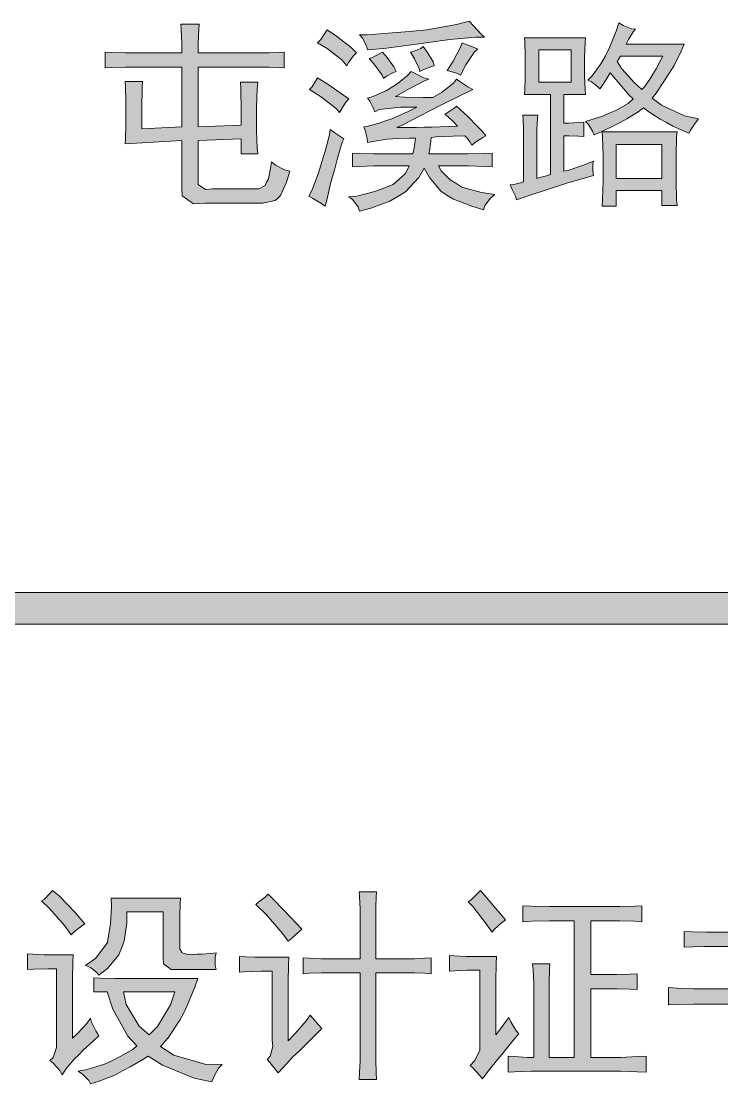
# Model space of a CAD drawing. Header units: millimetres. Extents: x 0 to 586, y 0 to 414.
# Drawn here: x 547.69 to 554.25, y 346.3 to 356.25 of the extents above; entities that cross this region are included whole.
import ezdxf

# ---------------------------------------------------------------- set-up
doc = ezdxf.new("R2010")
doc.units = ezdxf.units.MM

msp = doc.modelspace()

# ---------------------------------------------------------------- hatches: boundary and pattern name
h = msp.add_hatch(color=0)
h.dxf.hatch_style = 2
h.paths.add_polyline_path([(552.026667, 356.100944), (551.942, 356.100944), (551.702111, 356.079778), (551.546889, 356.055083), (551.391667, 356.033917), (551.08475, 355.995111), (550.933056, 355.981), (550.922472, 356.019806), (550.887194, 356.090361), (550.858972, 356.122111), (550.929528, 356.122111), (551.162361, 356.13975), (551.324639, 356.153861), (551.486917, 356.167972), (551.765611, 356.217361), (551.885556, 356.249111), (551.924361, 356.206778), (551.994917, 356.129167)])
h = msp.add_hatch(color=0)
h.paths.add_polyline_path([(553.441306, 356.175028), (553.420139, 356.150333), (553.374278, 356.079778), (553.353111, 356.033917), (553.896389, 356.033917), (553.868167, 355.970417), (553.801139, 355.836361), (553.758806, 355.765806), (553.712944, 355.69525), (553.635333, 355.575306), (553.596528, 355.529444), (553.684722, 355.462417), (553.899917, 355.363639), (554.030444, 355.335417), (553.998694, 355.296611), (553.956361, 355.229583), (553.938722, 355.201361), (553.896389, 355.219), (553.790556, 355.268389), (553.730583, 355.300139), (553.670611, 355.331889), (553.564778, 355.402444), (553.515389, 355.437722), (553.466, 355.402444), (553.360167, 355.335417), (553.303722, 355.303667), (553.247278, 355.275444), (553.120278, 355.215472), (553.05325, 355.18725), (553.039139, 355.219), (553.000333, 355.2825), (552.972111, 355.310722), (553.0215, 355.324833), (553.130861, 355.360111), (553.194361, 355.388333), (553.257861, 355.413028), (553.37075, 355.480056), (553.420139, 355.522389), (553.381333, 355.557667), (553.2755, 355.681139), (553.204944, 355.765806), (553.176722, 355.719944), (553.127333, 355.645861), (553.106167, 355.617639), (553.085, 355.638806), (553.028556, 355.681139), (552.993278, 355.698778), (553.035611, 355.737583), (553.11675, 355.850472), (553.159083, 355.924556), (553.197889, 356.002167), (553.261389, 356.157389), (553.286083, 356.235), (553.324889, 356.210306), (553.4025, 356.178556)])
h.paths.add_polyline_path([(553.268444, 355.871639), (553.314306, 355.804611), (553.430722, 355.674083), (553.501278, 355.610583), (553.522444, 355.63175), (553.575361, 355.705833), (553.603583, 355.755222), (553.635333, 355.804611), (553.677667, 355.889278), (553.695306, 355.921028), (553.300194, 355.921028)])
h = msp.add_hatch(color=0)
h.dxf.hatch_style = 2
h.paths.add_polyline_path([(549.193861, 355.952778), (549.193861, 356.037444), (549.190333, 356.1715), (549.186806, 356.220889), (549.356139, 356.220889), (549.352611, 356.175028), (549.349083, 356.040972), (549.349083, 355.952778), (549.987611, 355.952778), (550.015833, 355.952778), (550.096972, 355.956306), (550.153417, 355.959833), (550.153417, 355.811667), (550.096972, 355.815194), (550.015833, 355.818722), (549.987611, 355.818722), (549.349083, 355.818722), (549.349083, 355.261333), (549.75125, 355.275444), (549.75125, 355.413028), (549.747722, 355.614111), (549.744194, 355.677611), (549.906472, 355.677611), (549.899417, 355.617639), (549.892361, 355.444778), (549.892361, 355.335417), (549.892361, 355.222528), (549.899417, 355.06025), (549.906472, 355.007333), (549.75125, 355.007333), (549.75125, 355.148444), (549.349083, 355.134333), (549.349083, 354.767444), (549.349083, 354.721583), (549.416111, 354.675722), (549.483139, 354.67925), (549.87825, 354.67925), (549.917056, 354.67925), (549.9735, 354.711), (549.987611, 354.74275), (550.00525, 354.7745), (550.026417, 354.86975), (550.033472, 354.93325), (550.072278, 354.9015), (550.156944, 354.859167), (550.206333, 354.845056), (550.174583, 354.74275), (550.118139, 354.619278), (550.093444, 354.594583), (550.06875, 354.569889), (549.952333, 354.545194), (549.864139, 354.545194), (549.409056, 354.545194), (549.303222, 354.541667), (549.197389, 354.61575), (549.193861, 354.693361), (549.193861, 355.134333), (548.664694, 355.102583), (548.668222, 355.144917), (548.67175, 355.286028), (548.67175, 355.388333), (548.67175, 355.490639), (548.668222, 355.638806), (548.664694, 355.684667), (548.826972, 355.684667), (548.823444, 355.638806), (548.819917, 355.420083), (548.819917, 355.243694), (549.193861, 355.261333), (549.193861, 355.818722), (548.731722, 355.818722), (548.664694, 355.818722), (548.537694, 355.815194), (548.477722, 355.811667), (548.477722, 355.959833), (548.537694, 355.956306), (548.664694, 355.952778), (548.731722, 355.952778)])
h = msp.add_hatch(color=0)
h.dxf.hatch_style = 2
h.paths.add_polyline_path([(550.555583, 356.167972), (550.643778, 356.108), (550.781361, 356.002167), (550.83075, 355.952778), (550.799, 355.921028), (550.756667, 355.864583), (550.739028, 355.832833), (550.693167, 355.889278), (550.555583, 355.995111), (550.463861, 356.048028), (550.495611, 356.079778), (550.537944, 356.13975)])
h = msp.add_hatch(color=0)
h.dxf.hatch_style = 2
h.paths.add_polyline_path([(551.966694, 355.988056), (551.934944, 355.963361), (551.853806, 355.839889), (551.804417, 355.744639), (551.776194, 355.75875), (551.712694, 355.779917), (551.677417, 355.786972), (551.733861, 355.875167), (551.804417, 356.005694), (551.818528, 356.048028), (551.857333, 356.030389), (551.931417, 356.002167)])
h = msp.add_hatch(color=0)
h.paths.add_polyline_path([(553.046194, 354.80625), (552.79925, 354.732167), (552.435889, 354.61575), (552.326528, 354.576944), (552.319472, 354.605167), (552.287722, 354.675722), (552.266556, 354.718056), (552.301833, 354.721583), (552.365333, 354.735694), (552.393556, 354.746278), (552.393556, 355.215472), (552.393556, 355.243694), (552.390028, 355.324833), (552.3865, 355.370694), (552.527611, 355.370694), (552.524083, 355.338944), (552.517028, 355.240167), (552.517028, 355.176667), (552.517028, 354.778028), (552.54525, 354.785083), (552.60875, 354.802722), (552.644028, 354.813306), (552.644028, 355.564722), (552.400611, 355.564722), (552.404139, 355.603528), (552.407667, 355.734056), (552.407667, 355.825778), (552.407667, 355.921028), (552.404139, 356.055083), (552.400611, 356.093889), (552.972111, 356.093889), (552.968583, 356.051556), (552.965056, 355.9175), (552.965056, 355.825778), (552.965056, 355.737583), (552.968583, 355.607056), (552.972111, 355.564722), (552.771028, 355.564722), (552.771028, 355.296611), (552.816889, 355.296611), (552.908611, 355.300139), (552.958, 355.303667), (552.958, 355.169611), (552.908611, 355.173139), (552.816889, 355.176667), (552.771028, 355.176667), (552.771028, 354.845056), (552.806306, 354.852111), (552.943889, 354.897972), (553.046194, 354.940306), (553.042667, 354.912083), (553.042667, 354.845056)])
h.paths.add_polyline_path([(552.838056, 355.677611), (552.838056, 355.981), (552.534667, 355.981), (552.534667, 355.677611)])
h = msp.add_hatch(color=0)
h.dxf.hatch_style = 2
h.paths.add_polyline_path([(551.074167, 355.959833), (551.1165, 355.910444), (551.18, 355.82225), (551.201167, 355.779917), (551.169417, 355.765806), (551.109444, 355.734056), (551.081222, 355.712889), (551.070639, 355.744639), (551.003611, 355.836361), (550.947167, 355.899861), (550.985972, 355.913972), (551.049472, 355.945722)])
h = msp.add_hatch(color=0)
h.dxf.hatch_style = 2
h.paths.add_polyline_path([(551.455167, 356.01275), (551.493972, 355.956306), (551.546889, 355.868111), (551.557472, 355.832833), (551.525722, 355.82225), (551.458694, 355.797556), (551.423417, 355.779917), (551.416361, 355.808139), (551.374028, 355.896333), (551.335222, 355.959833), (551.3705, 355.970417), (551.430472, 355.995111)])
h = msp.add_hatch(color=0)
h.dxf.hatch_style = 2
h.paths.add_polyline_path([(551.342278, 355.779917), (551.377556, 355.75875), (551.458694, 355.719944), (551.508083, 355.705833), (551.46575, 355.691722), (551.310528, 355.610583), (551.194111, 355.543556), (551.278778, 355.540028), (551.455167, 355.5365), (551.543361, 355.5365), (551.6245, 355.582361), (551.737389, 355.670556), (551.765611, 355.705833), (551.797361, 355.684667), (551.871444, 355.635278), (551.917306, 355.610583), (551.807944, 355.557667), (551.606861, 355.458889), (551.515139, 355.4095), (551.419889, 355.360111), (551.268194, 355.2825), (551.208222, 355.254278), (551.264667, 355.254278), (551.391667, 355.254278), (551.462222, 355.257806), (551.532778, 355.257806), (551.688, 355.264861), (551.776194, 355.268389), (551.744444, 355.300139), (551.684472, 355.356583), (551.65625, 355.37775), (551.688, 355.398917), (551.744444, 355.434194), (551.765611, 355.455361), (551.800889, 355.423611), (551.867917, 355.360111), (551.899667, 355.328361), (551.934944, 355.293083), (552.0055, 355.219), (552.040778, 355.176667), (552.012556, 355.162556), (551.945528, 355.120222), (551.91025, 355.088472), (551.892611, 355.116694), (551.860861, 355.159028), (551.843222, 355.176667), (551.730333, 355.173139), (551.575111, 355.166083), (551.52925, 355.162556), (551.525722, 355.130806), (551.515139, 355.053194), (551.508083, 355.007333), (551.811472, 355.007333), (551.874972, 355.007333), (552.019611, 355.010861), (552.10075, 355.014389), (552.10075, 354.887389), (552.023139, 354.890917), (551.8785, 354.894444), (551.811472, 354.894444), (551.596278, 354.894444), (551.620972, 354.848583), (551.705639, 354.763917), (551.758556, 354.732167), (551.815, 354.696889), (551.998444, 354.6475), (552.125444, 354.626333), (552.083111, 354.594583), (552.030194, 354.524028), (552.019611, 354.485222), (551.91025, 354.516972), (551.737389, 354.584), (551.677417, 354.619278), (551.617444, 354.658083), (551.511611, 354.785083), (551.462222, 354.873278), (551.412833, 354.785083), (551.289361, 354.651028), (551.215278, 354.608694), (551.141194, 354.566361), (550.964806, 354.499333), (550.858972, 354.471111), (550.844861, 354.513444), (550.791944, 354.580472), (550.756667, 354.605167), (550.834278, 354.612222), (551.000083, 354.654556), (551.08475, 354.686306), (551.172944, 354.721583), (551.289361, 354.823889), (551.321111, 354.894444), (551.060056, 354.894444), (550.993028, 354.894444), (550.858972, 354.890917), (550.791944, 354.887389), (550.791944, 355.014389), (550.858972, 355.010861), (550.993028, 355.007333), (551.060056, 355.007333), (551.356389, 355.007333), (551.366972, 355.049667), (551.377556, 355.12375), (551.381083, 355.1555), (551.324639, 355.1555), (551.218806, 355.151972), (551.169417, 355.148444), (551.1165, 355.144917), (551.000083, 355.127278), (550.933056, 355.113167), (550.929528, 355.151972), (550.911889, 355.226056), (550.897778, 355.261333), (550.940111, 355.268389), (551.042417, 355.296611), (551.102389, 355.317778), (551.158833, 355.335417), (551.307, 355.402444), (551.395194, 355.444778), (551.239972, 355.444778), (551.042417, 355.423611), (551.000083, 355.402444), (550.985972, 355.437722), (550.954222, 355.501222), (550.933056, 355.529444), (550.993028, 355.547083), (551.109444, 355.6), (551.165889, 355.635278), (551.218806, 355.670556), (551.310528, 355.744639)])
h = msp.add_hatch(color=0)
h.dxf.hatch_style = 2
h.paths.add_polyline_path([(550.463861, 355.719944), (550.562639, 355.659972), (550.707278, 355.557667), (550.756667, 355.522389), (550.728444, 355.490639), (550.689639, 355.427139), (550.672, 355.395389), (550.643778, 355.430667), (550.502667, 355.540028), (550.389778, 355.610583), (550.410944, 355.63175), (550.446222, 355.688194)])
h = msp.add_hatch(color=0)
h.dxf.hatch_style = 2
h.paths.add_polyline_path([(550.710806, 355.148444), (550.696694, 355.116694), (550.650833, 354.968528), (550.622611, 354.855639), (550.590861, 354.74275), (550.552056, 354.573417), (550.537944, 354.516972), (550.495611, 354.545194), (550.418, 354.594583), (550.382722, 354.612222), (550.414472, 354.672194), (550.474444, 354.830944), (550.506194, 354.93325), (550.537944, 355.032028), (550.57675, 355.18725), (550.583806, 355.236639), (550.619083, 355.211944), (550.682583, 355.166083)])
h = msp.add_hatch(color=0)
h.paths.add_polyline_path([(553.829361, 355.215472), (553.825833, 355.166083), (553.822306, 354.99675), (553.822306, 354.873278), (553.822306, 354.753333), (553.825833, 354.580472), (553.829361, 354.524028), (553.68825, 354.524028), (553.68825, 354.665139), (553.261389, 354.665139), (553.261389, 354.516972), (553.127333, 354.516972), (553.130861, 354.580472), (553.137917, 354.756861), (553.137917, 354.873278), (553.137917, 354.993222), (553.130861, 355.162556), (553.127333, 355.215472)])
h.paths.add_polyline_path([(553.68825, 354.778028), (553.68825, 355.095528), (553.261389, 355.095528), (553.261389, 354.778028)])
h = msp.add_hatch(color=0)
h.dxf.hatch_style = 2
h.paths.add_polyline_path([(575.772139, 350.901), (575.772139, 350.604667), (541.390417, 350.604667), (541.390417, 350.901)])
h = msp.add_hatch(color=0)
h.dxf.hatch_style = 2
h.paths.add_polyline_path([(547.983833, 348.114056), (548.047333, 348.064667), (548.1955, 347.905917), (548.287222, 347.800083), (548.255472, 347.778917), (548.191972, 347.729528), (548.160222, 347.697778), (548.096722, 347.785972), (547.955611, 347.944722), (547.881528, 348.015278), (547.906222, 348.029389), (547.955611, 348.082306)])
h = msp.add_hatch(color=0)
h.dxf.hatch_style = 2
h.paths.add_polyline_path([(550.001722, 348.078778), (550.054639, 348.025861), (550.213389, 347.863583), (550.319222, 347.750694), (550.287472, 347.722472), (550.220444, 347.6625), (550.188694, 347.637806), (550.139306, 347.708361), (549.987611, 347.88475), (549.888833, 347.983528), (549.913528, 348.004694), (549.9735, 348.050556)])
h = msp.add_hatch(color=0)
h.dxf.hatch_style = 2
h.paths.add_polyline_path([(550.8625, 347.472), (550.8625, 347.860056), (550.8625, 347.937667), (550.858972, 348.057611), (550.855444, 348.099944), (551.017722, 348.099944), (551.014194, 348.050556), (551.010667, 347.962361), (551.010667, 347.923556), (551.010667, 347.472), (551.328167, 347.472), (551.374028, 347.472), (551.472806, 347.479056), (551.52925, 347.482583), (551.52925, 347.334417), (551.469278, 347.337944), (551.374028, 347.341472), (551.335222, 347.341472), (551.010667, 347.341472), (551.010667, 346.568889), (551.010667, 346.523028), (551.014194, 346.410139), (551.017722, 346.343111), (550.855444, 346.343111), (550.858972, 346.410139), (550.8625, 346.5195), (550.8625, 346.561833), (550.8625, 347.341472), (550.559111, 347.341472), (550.502667, 347.341472), (550.38625, 347.337944), (550.329806, 347.334417), (550.329806, 347.482583), (550.38625, 347.479056), (550.495611, 347.472), (550.545, 347.472)])
h = msp.add_hatch(color=0)
h.dxf.hatch_style = 2
h.paths.add_polyline_path([(552.10075, 347.722472), (552.033722, 347.814194), (551.920833, 347.958833), (551.874972, 348.008222), (551.906722, 348.029389), (551.963167, 348.085833), (551.991389, 348.114056), (552.224222, 347.838889), (552.185417, 347.810667), (552.121917, 347.750694)])
h = msp.add_hatch(color=0)
h.paths.add_polyline_path([(554.404389, 347.722472), (554.404389, 347.853), (554.400861, 348.054083), (554.397333, 348.124639), (554.57725, 348.124639), (554.570194, 348.064667), (554.559611, 347.863583), (554.559611, 347.722472), (555.14875, 347.722472), (555.141694, 347.687194), (555.113472, 347.422611), (555.095833, 347.193306), (555.388639, 347.193306), (555.371, 346.942833), (555.33925, 346.657083), (555.328667, 346.618278), (555.314556, 346.583), (555.254583, 346.530083), (555.208722, 346.5195), (555.159333, 346.505389), (555.049972, 346.484222), (554.986472, 346.473639), (554.975889, 346.537139), (554.940611, 346.625333), (554.915917, 346.653556), (554.986472, 346.650028), (555.088778, 346.653556), (555.120528, 346.660611), (555.155806, 346.667667), (555.191083, 346.720583), (555.194611, 346.762917), (555.219306, 347.048667), (554.559611, 347.048667), (554.559611, 346.639444), (554.559611, 346.561833), (554.563139, 346.410139), (554.570194, 346.336056), (554.383222, 346.336056), (554.393806, 346.406611), (554.404389, 346.55125), (554.404389, 346.628861), (554.404389, 347.048667), (554.041028, 347.048667), (553.988111, 347.048667), (553.839944, 347.045139), (553.748222, 347.041611), (553.748222, 347.203889), (553.829361, 347.200361), (553.984583, 347.193306), (554.058667, 347.193306), (554.404389, 347.193306), (554.404389, 347.588417), (554.104528, 347.588417), (554.079833, 347.588417), (553.977528, 347.584889), (553.896389, 347.581361), (553.896389, 347.729528), (553.974, 347.726), (554.104528, 347.722472), (554.157444, 347.722472)])
h.paths.add_polyline_path([(554.940611, 347.193306), (554.972361, 347.588417), (554.559611, 347.588417), (554.559611, 347.193306)])
h = msp.add_hatch(color=0)
h.dxf.hatch_style = 2
h.paths.add_polyline_path([(549.158583, 347.373222), (549.095083, 347.373222), (549.024528, 347.426139), (549.021, 347.482583), (549.021, 347.912972), (548.678806, 347.912972), (548.678806, 347.807139), (548.654111, 347.637806), (548.629417, 347.574306), (548.604722, 347.510806), (548.498889, 347.383806), (548.41775, 347.320306), (548.400111, 347.345), (548.340139, 347.390861), (548.294278, 347.412028), (548.389528, 347.479056), (548.498889, 347.627222), (548.513, 347.711889), (548.527111, 347.800083), (548.537694, 347.962361), (548.534167, 348.039972), (549.183278, 348.039972), (549.17975, 347.990583), (549.176222, 347.877694), (549.176222, 347.807139), (549.176222, 347.599), (549.176222, 347.56725), (549.197389, 347.528444), (549.218556, 347.524917), (549.239722, 347.517861), (549.299694, 347.514333), (549.3385, 347.517861), (549.377306, 347.517861), (549.4655, 347.524917), (549.514889, 347.528444), (549.507833, 347.489639), (549.507833, 347.412028), (549.514889, 347.373222)])
h = msp.add_hatch(color=0)
h.dxf.hatch_style = 2
h.paths.add_polyline_path([(553.215528, 347.962361), (553.293139, 347.962361), (553.43425, 347.965889), (553.501278, 347.969417), (553.501278, 347.82125), (553.43425, 347.824778), (553.293139, 347.828306), (553.215528, 347.828306), (553.0215, 347.828306), (553.0215, 347.327361), (553.197889, 347.327361), (553.264917, 347.327361), (553.391917, 347.330889), (553.455417, 347.334417), (553.455417, 347.18625), (553.395444, 347.189778), (553.268444, 347.193306), (553.197889, 347.193306), (553.0215, 347.193306), (553.0215, 346.55125), (553.236694, 346.55125), (553.303722, 346.55125), (553.455417, 346.558306), (553.540083, 346.561833), (553.540083, 346.413667), (553.455417, 346.417194), (553.303722, 346.420722), (553.236694, 346.420722), (552.555833, 346.420722), (552.464111, 346.420722), (552.308889, 346.417194), (552.248917, 346.413667), (552.248917, 346.561833), (552.308889, 346.558306), (552.428833, 346.55125), (552.488806, 346.55125), (552.488806, 347.158028), (552.488806, 347.239167), (552.48175, 347.373222), (552.478222, 347.426139), (552.6405, 347.426139), (552.636972, 347.37675), (552.633444, 347.242694), (552.633444, 347.158028), (552.633444, 346.55125), (552.866278, 346.55125), (552.866278, 347.828306), (552.728694, 347.828306), (552.636972, 347.828306), (552.467639, 347.824778), (552.3865, 347.82125), (552.3865, 347.969417), (552.467639, 347.965889), (552.636972, 347.962361), (552.728694, 347.962361)])
h = msp.add_hatch(color=0)
h.dxf.hatch_style = 2
h.paths.add_polyline_path([(548.177861, 347.510806), (548.174333, 347.443778), (548.170806, 347.288556), (548.170806, 347.203889), (548.170806, 346.731167), (548.220194, 346.777028), (548.304861, 346.86875), (548.340139, 346.918139), (548.350722, 346.879333), (548.389528, 346.798194), (548.41775, 346.752333), (548.368361, 346.706472), (548.273111, 346.618278), (548.230778, 346.575944), (548.188444, 346.533611), (548.110833, 346.441889), (548.075556, 346.388972), (548.050861, 346.431306), (547.990889, 346.498333), (547.959139, 346.523028), (547.990889, 346.55125), (548.022639, 346.642972), (548.022639, 346.699417), (548.022639, 347.380278), (547.9415, 347.380278), (547.807444, 347.37675), (547.751, 347.373222), (547.751, 347.521389), (547.800389, 347.517861), (547.906222, 347.510806), (547.959139, 347.510806)])
h = msp.add_hatch(color=0)
h.dxf.hatch_style = 2
h.paths.add_polyline_path([(550.19575, 347.489639), (550.192222, 347.415556), (550.188694, 347.260333), (550.188694, 347.179194), (550.188694, 346.706472), (550.255722, 346.7735), (550.358028, 346.893444), (550.396833, 346.946361), (550.421528, 346.918139), (550.474444, 346.854639), (550.506194, 346.822889), (550.291, 346.607694), (550.238083, 346.558306), (550.142833, 346.456), (550.096972, 346.406611), (550.06875, 346.441889), (550.019361, 346.501861), (549.994667, 346.530083), (550.022889, 346.561833), (550.047583, 346.653556), (550.040528, 346.713528), (550.040528, 347.359111), (549.938222, 347.359111), (549.783, 347.352056), (549.733611, 347.348528), (549.733611, 347.496694), (549.793583, 347.493167), (549.87825, 347.489639), (549.902944, 347.489639)])
h = msp.add_hatch(color=0)
h.dxf.hatch_style = 2
h.paths.add_polyline_path([(551.892611, 346.473639), (551.938472, 346.523028), (551.984333, 346.618278), (551.984333, 346.667667), (551.984333, 347.366167), (551.913778, 347.366167), (551.860861, 347.366167), (551.7515, 347.362639), (551.698583, 347.359111), (551.698583, 347.50375), (551.747972, 347.500222), (551.857333, 347.496694), (551.913778, 347.496694), (552.139556, 347.496694), (552.136028, 347.422611), (552.1325, 347.267389), (552.1325, 347.18625), (552.1325, 346.762917), (552.167778, 346.80525), (552.22775, 346.886389), (552.255972, 346.925194), (552.273611, 346.882861), (552.319472, 346.80525), (552.347694, 346.769972), (552.305361, 346.720583), (552.22775, 346.625333), (552.188944, 346.579472), (552.153667, 346.533611), (552.061944, 346.420722), (552.009028, 346.350167), (551.980806, 346.385444), (551.920833, 346.448944)])
h = msp.add_hatch(color=0)
h.paths.add_polyline_path([(548.371889, 347.295611), (548.431861, 347.292083), (548.572972, 347.288556), (548.650583, 347.288556), (549.345556, 347.288556), (549.320861, 347.218), (549.257361, 347.066306), (549.218556, 346.981639), (549.176222, 346.9005), (549.066861, 346.734694), (548.996306, 346.653556), (549.119778, 346.572417), (549.409056, 346.48775), (549.571333, 346.484222), (549.539583, 346.448944), (549.493722, 346.367806), (549.476083, 346.321944), (549.310278, 346.357222), (549.013944, 346.477167), (548.879889, 346.561833), (548.8305, 346.530083), (548.710556, 346.463056), (548.64, 346.42425), (548.572972, 346.388972), (548.421278, 346.329), (548.340139, 346.304306), (548.326028, 346.336056), (548.266056, 346.3925), (548.223722, 346.420722), (548.308389, 346.438361), (548.470667, 346.48775), (548.54475, 346.523028), (548.618833, 346.558306), (548.73525, 346.625333), (548.774056, 346.660611), (548.689389, 346.748806), (548.548278, 347.002806), (548.495361, 347.165083), (548.371889, 347.165083)])
h.paths.add_polyline_path([(548.890472, 346.762917), (548.968083, 346.840528), (549.088028, 347.041611), (549.130361, 347.165083), (548.650583, 347.165083), (548.675278, 347.045139), (548.795222, 346.844056)])

# ---------------------------------------------------------------- linework, layer by layer
at = {"color": 0, "lineweight": 0}
for points in [[(552.026667, 356.100944), (551.942, 356.100944), (551.702111, 356.079778), (551.546889, 356.055083), (551.391667, 356.033917), (551.08475, 355.995111), (550.933056, 355.981), (550.922472, 356.019806), (550.887194, 356.090361), (550.858972, 356.122111), (550.929528, 356.122111), (551.162361, 356.13975), (551.324639, 356.153861), (551.486917, 356.167972), (551.765611, 356.217361), (551.885556, 356.249111), (551.924361, 356.206778), (551.994917, 356.129167)], [(553.441306, 356.175028), (553.420139, 356.150333), (553.374278, 356.079778), (553.353111, 356.033917), (553.896389, 356.033917), (553.868167, 355.970417), (553.801139, 355.836361), (553.758806, 355.765806), (553.712944, 355.69525), (553.635333, 355.575306), (553.596528, 355.529444), (553.684722, 355.462417), (553.899917, 355.363639), (554.030444, 355.335417), (553.998694, 355.296611), (553.956361, 355.229583), (553.938722, 355.201361), (553.896389, 355.219), (553.790556, 355.268389), (553.730583, 355.300139), (553.670611, 355.331889), (553.564778, 355.402444), (553.515389, 355.437722), (553.466, 355.402444), (553.360167, 355.335417), (553.303722, 355.303667), (553.247278, 355.275444), (553.120278, 355.215472), (553.05325, 355.18725), (553.039139, 355.219), (553.000333, 355.2825), (552.972111, 355.310722), (553.0215, 355.324833), (553.130861, 355.360111), (553.194361, 355.388333), (553.257861, 355.413028), (553.37075, 355.480056), (553.420139, 355.522389), (553.381333, 355.557667), (553.2755, 355.681139), (553.204944, 355.765806), (553.176722, 355.719944), (553.127333, 355.645861), (553.106167, 355.617639), (553.085, 355.638806), (553.028556, 355.681139), (552.993278, 355.698778), (553.035611, 355.737583), (553.11675, 355.850472), (553.159083, 355.924556), (553.197889, 356.002167), (553.261389, 356.157389), (553.286083, 356.235), (553.324889, 356.210306), (553.4025, 356.178556)], [(549.193861, 355.952778), (549.193861, 356.037444), (549.190333, 356.1715), (549.186806, 356.220889), (549.356139, 356.220889), (549.352611, 356.175028), (549.349083, 356.040972), (549.349083, 355.952778), (549.987611, 355.952778), (550.015833, 355.952778), (550.096972, 355.956306), (550.153417, 355.959833), (550.153417, 355.811667), (550.096972, 355.815194), (550.015833, 355.818722), (549.987611, 355.818722), (549.349083, 355.818722), (549.349083, 355.261333), (549.75125, 355.275444), (549.75125, 355.413028), (549.747722, 355.614111), (549.744194, 355.677611), (549.906472, 355.677611), (549.899417, 355.617639), (549.892361, 355.444778), (549.892361, 355.335417), (549.892361, 355.222528), (549.899417, 355.06025), (549.906472, 355.007333), (549.75125, 355.007333), (549.75125, 355.148444), (549.349083, 355.134333), (549.349083, 354.767444), (549.349083, 354.721583), (549.416111, 354.675722), (549.483139, 354.67925), (549.87825, 354.67925), (549.917056, 354.67925), (549.9735, 354.711), (549.987611, 354.74275), (550.00525, 354.7745), (550.026417, 354.86975), (550.033472, 354.93325), (550.072278, 354.9015), (550.156944, 354.859167), (550.206333, 354.845056), (550.174583, 354.74275), (550.118139, 354.619278), (550.093444, 354.594583), (550.06875, 354.569889), (549.952333, 354.545194), (549.864139, 354.545194), (549.409056, 354.545194), (549.303222, 354.541667), (549.197389, 354.61575), (549.193861, 354.693361), (549.193861, 355.134333), (548.664694, 355.102583), (548.668222, 355.144917), (548.67175, 355.286028), (548.67175, 355.388333), (548.67175, 355.490639), (548.668222, 355.638806), (548.664694, 355.684667), (548.826972, 355.684667), (548.823444, 355.638806), (548.819917, 355.420083), (548.819917, 355.243694), (549.193861, 355.261333), (549.193861, 355.818722), (548.731722, 355.818722), (548.664694, 355.818722), (548.537694, 355.815194), (548.477722, 355.811667), (548.477722, 355.959833), (548.537694, 355.956306), (548.664694, 355.952778), (548.731722, 355.952778)], [(550.555583, 356.167972), (550.643778, 356.108), (550.781361, 356.002167), (550.83075, 355.952778), (550.799, 355.921028), (550.756667, 355.864583), (550.739028, 355.832833), (550.693167, 355.889278), (550.555583, 355.995111), (550.463861, 356.048028), (550.495611, 356.079778), (550.537944, 356.13975)], [(551.966694, 355.988056), (551.934944, 355.963361), (551.853806, 355.839889), (551.804417, 355.744639), (551.776194, 355.75875), (551.712694, 355.779917), (551.677417, 355.786972), (551.733861, 355.875167), (551.804417, 356.005694), (551.818528, 356.048028), (551.857333, 356.030389), (551.931417, 356.002167)], [(553.046194, 354.80625), (552.79925, 354.732167), (552.435889, 354.61575), (552.326528, 354.576944), (552.319472, 354.605167), (552.287722, 354.675722), (552.266556, 354.718056), (552.301833, 354.721583), (552.365333, 354.735694), (552.393556, 354.746278), (552.393556, 355.215472), (552.393556, 355.243694), (552.390028, 355.324833), (552.3865, 355.370694), (552.527611, 355.370694), (552.524083, 355.338944), (552.517028, 355.240167), (552.517028, 355.176667), (552.517028, 354.778028), (552.54525, 354.785083), (552.60875, 354.802722), (552.644028, 354.813306), (552.644028, 355.564722), (552.400611, 355.564722), (552.404139, 355.603528), (552.407667, 355.734056), (552.407667, 355.825778), (552.407667, 355.921028), (552.404139, 356.055083), (552.400611, 356.093889), (552.972111, 356.093889), (552.968583, 356.051556), (552.965056, 355.9175), (552.965056, 355.825778), (552.965056, 355.737583), (552.968583, 355.607056), (552.972111, 355.564722), (552.771028, 355.564722), (552.771028, 355.296611), (552.816889, 355.296611), (552.908611, 355.300139), (552.958, 355.303667), (552.958, 355.169611), (552.908611, 355.173139), (552.816889, 355.176667), (552.771028, 355.176667), (552.771028, 354.845056), (552.806306, 354.852111), (552.943889, 354.897972), (553.046194, 354.940306), (553.042667, 354.912083), (553.042667, 354.845056)], [(551.074167, 355.959833), (551.1165, 355.910444), (551.18, 355.82225), (551.201167, 355.779917), (551.169417, 355.765806), (551.109444, 355.734056), (551.081222, 355.712889), (551.070639, 355.744639), (551.003611, 355.836361), (550.947167, 355.899861), (550.985972, 355.913972), (551.049472, 355.945722)], [(551.455167, 356.01275), (551.493972, 355.956306), (551.546889, 355.868111), (551.557472, 355.832833), (551.525722, 355.82225), (551.458694, 355.797556), (551.423417, 355.779917), (551.416361, 355.808139), (551.374028, 355.896333), (551.335222, 355.959833), (551.3705, 355.970417), (551.430472, 355.995111)], [(552.838056, 355.677611), (552.838056, 355.981), (552.534667, 355.981), (552.534667, 355.677611)], [(553.268444, 355.871639), (553.314306, 355.804611), (553.430722, 355.674083), (553.501278, 355.610583), (553.522444, 355.63175), (553.575361, 355.705833), (553.603583, 355.755222), (553.635333, 355.804611), (553.677667, 355.889278), (553.695306, 355.921028), (553.300194, 355.921028)], [(551.342278, 355.779917), (551.377556, 355.75875), (551.458694, 355.719944), (551.508083, 355.705833), (551.46575, 355.691722), (551.310528, 355.610583), (551.194111, 355.543556), (551.278778, 355.540028), (551.455167, 355.5365), (551.543361, 355.5365), (551.6245, 355.582361), (551.737389, 355.670556), (551.765611, 355.705833), (551.797361, 355.684667), (551.871444, 355.635278), (551.917306, 355.610583), (551.807944, 355.557667), (551.606861, 355.458889), (551.515139, 355.4095), (551.419889, 355.360111), (551.268194, 355.2825), (551.208222, 355.254278), (551.264667, 355.254278), (551.391667, 355.254278), (551.462222, 355.257806), (551.532778, 355.257806), (551.688, 355.264861), (551.776194, 355.268389), (551.744444, 355.300139), (551.684472, 355.356583), (551.65625, 355.37775), (551.688, 355.398917), (551.744444, 355.434194), (551.765611, 355.455361), (551.800889, 355.423611), (551.867917, 355.360111), (551.899667, 355.328361), (551.934944, 355.293083), (552.0055, 355.219), (552.040778, 355.176667), (552.012556, 355.162556), (551.945528, 355.120222), (551.91025, 355.088472), (551.892611, 355.116694), (551.860861, 355.159028), (551.843222, 355.176667), (551.730333, 355.173139), (551.575111, 355.166083), (551.52925, 355.162556), (551.525722, 355.130806), (551.515139, 355.053194), (551.508083, 355.007333), (551.811472, 355.007333), (551.874972, 355.007333), (552.019611, 355.010861), (552.10075, 355.014389), (552.10075, 354.887389), (552.023139, 354.890917), (551.8785, 354.894444), (551.811472, 354.894444), (551.596278, 354.894444), (551.620972, 354.848583), (551.705639, 354.763917), (551.758556, 354.732167), (551.815, 354.696889), (551.998444, 354.6475), (552.125444, 354.626333), (552.083111, 354.594583), (552.030194, 354.524028), (552.019611, 354.485222), (551.91025, 354.516972), (551.737389, 354.584), (551.677417, 354.619278), (551.617444, 354.658083), (551.511611, 354.785083), (551.462222, 354.873278), (551.412833, 354.785083), (551.289361, 354.651028), (551.215278, 354.608694), (551.141194, 354.566361), (550.964806, 354.499333), (550.858972, 354.471111), (550.844861, 354.513444), (550.791944, 354.580472), (550.756667, 354.605167), (550.834278, 354.612222), (551.000083, 354.654556), (551.08475, 354.686306), (551.172944, 354.721583), (551.289361, 354.823889), (551.321111, 354.894444), (551.060056, 354.894444), (550.993028, 354.894444), (550.858972, 354.890917), (550.791944, 354.887389), (550.791944, 355.014389), (550.858972, 355.010861), (550.993028, 355.007333), (551.060056, 355.007333), (551.356389, 355.007333), (551.366972, 355.049667), (551.377556, 355.12375), (551.381083, 355.1555), (551.324639, 355.1555), (551.218806, 355.151972), (551.169417, 355.148444), (551.1165, 355.144917), (551.000083, 355.127278), (550.933056, 355.113167), (550.929528, 355.151972), (550.911889, 355.226056), (550.897778, 355.261333), (550.940111, 355.268389), (551.042417, 355.296611), (551.102389, 355.317778), (551.158833, 355.335417), (551.307, 355.402444), (551.395194, 355.444778), (551.239972, 355.444778), (551.042417, 355.423611), (551.000083, 355.402444), (550.985972, 355.437722), (550.954222, 355.501222), (550.933056, 355.529444), (550.993028, 355.547083), (551.109444, 355.6), (551.165889, 355.635278), (551.218806, 355.670556), (551.310528, 355.744639)], [(550.463861, 355.719944), (550.562639, 355.659972), (550.707278, 355.557667), (550.756667, 355.522389), (550.728444, 355.490639), (550.689639, 355.427139), (550.672, 355.395389), (550.643778, 355.430667), (550.502667, 355.540028), (550.389778, 355.610583), (550.410944, 355.63175), (550.446222, 355.688194)], [(550.710806, 355.148444), (550.696694, 355.116694), (550.650833, 354.968528), (550.622611, 354.855639), (550.590861, 354.74275), (550.552056, 354.573417), (550.537944, 354.516972), (550.495611, 354.545194), (550.418, 354.594583), (550.382722, 354.612222), (550.414472, 354.672194), (550.474444, 354.830944), (550.506194, 354.93325), (550.537944, 355.032028), (550.57675, 355.18725), (550.583806, 355.236639), (550.619083, 355.211944), (550.682583, 355.166083)], [(553.829361, 355.215472), (553.825833, 355.166083), (553.822306, 354.99675), (553.822306, 354.873278), (553.822306, 354.753333), (553.825833, 354.580472), (553.829361, 354.524028), (553.68825, 354.524028), (553.68825, 354.665139), (553.261389, 354.665139), (553.261389, 354.516972), (553.127333, 354.516972), (553.130861, 354.580472), (553.137917, 354.756861), (553.137917, 354.873278), (553.137917, 354.993222), (553.130861, 355.162556), (553.127333, 355.215472)], [(553.68825, 354.778028), (553.68825, 355.095528), (553.261389, 355.095528), (553.261389, 354.778028)], [(575.772139, 350.901), (575.772139, 350.604667), (541.390417, 350.604667), (541.390417, 350.901)], [(547.983833, 348.114056), (548.047333, 348.064667), (548.1955, 347.905917), (548.287222, 347.800083), (548.255472, 347.778917), (548.191972, 347.729528), (548.160222, 347.697778), (548.096722, 347.785972), (547.955611, 347.944722), (547.881528, 348.015278), (547.906222, 348.029389), (547.955611, 348.082306)], [(550.001722, 348.078778), (550.054639, 348.025861), (550.213389, 347.863583), (550.319222, 347.750694), (550.287472, 347.722472), (550.220444, 347.6625), (550.188694, 347.637806), (550.139306, 347.708361), (549.987611, 347.88475), (549.888833, 347.983528), (549.913528, 348.004694), (549.9735, 348.050556)], [(550.8625, 347.472), (550.8625, 347.860056), (550.8625, 347.937667), (550.858972, 348.057611), (550.855444, 348.099944), (551.017722, 348.099944), (551.014194, 348.050556), (551.010667, 347.962361), (551.010667, 347.923556), (551.010667, 347.472), (551.328167, 347.472), (551.374028, 347.472), (551.472806, 347.479056), (551.52925, 347.482583), (551.52925, 347.334417), (551.469278, 347.337944), (551.374028, 347.341472), (551.335222, 347.341472), (551.010667, 347.341472), (551.010667, 346.568889), (551.010667, 346.523028), (551.014194, 346.410139), (551.017722, 346.343111), (550.855444, 346.343111), (550.858972, 346.410139), (550.8625, 346.5195), (550.8625, 346.561833), (550.8625, 347.341472), (550.559111, 347.341472), (550.502667, 347.341472), (550.38625, 347.337944), (550.329806, 347.334417), (550.329806, 347.482583), (550.38625, 347.479056), (550.495611, 347.472), (550.545, 347.472)], [(552.10075, 347.722472), (552.033722, 347.814194), (551.920833, 347.958833), (551.874972, 348.008222), (551.906722, 348.029389), (551.963167, 348.085833), (551.991389, 348.114056), (552.224222, 347.838889), (552.185417, 347.810667), (552.121917, 347.750694)], [(549.158583, 347.373222), (549.095083, 347.373222), (549.024528, 347.426139), (549.021, 347.482583), (549.021, 347.912972), (548.678806, 347.912972), (548.678806, 347.807139), (548.654111, 347.637806), (548.629417, 347.574306), (548.604722, 347.510806), (548.498889, 347.383806), (548.41775, 347.320306), (548.400111, 347.345), (548.340139, 347.390861), (548.294278, 347.412028), (548.389528, 347.479056), (548.498889, 347.627222), (548.513, 347.711889), (548.527111, 347.800083), (548.537694, 347.962361), (548.534167, 348.039972), (549.183278, 348.039972), (549.17975, 347.990583), (549.176222, 347.877694), (549.176222, 347.807139), (549.176222, 347.599), (549.176222, 347.56725), (549.197389, 347.528444), (549.218556, 347.524917), (549.239722, 347.517861), (549.299694, 347.514333), (549.3385, 347.517861), (549.377306, 347.517861), (549.4655, 347.524917), (549.514889, 347.528444), (549.507833, 347.489639), (549.507833, 347.412028), (549.514889, 347.373222)], [(553.215528, 347.962361), (553.293139, 347.962361), (553.43425, 347.965889), (553.501278, 347.969417), (553.501278, 347.82125), (553.43425, 347.824778), (553.293139, 347.828306), (553.215528, 347.828306), (553.0215, 347.828306), (553.0215, 347.327361), (553.197889, 347.327361), (553.264917, 347.327361), (553.391917, 347.330889), (553.455417, 347.334417), (553.455417, 347.18625), (553.395444, 347.189778), (553.268444, 347.193306), (553.197889, 347.193306), (553.0215, 347.193306), (553.0215, 346.55125), (553.236694, 346.55125), (553.303722, 346.55125), (553.455417, 346.558306), (553.540083, 346.561833), (553.540083, 346.413667), (553.455417, 346.417194), (553.303722, 346.420722), (553.236694, 346.420722), (552.555833, 346.420722), (552.464111, 346.420722), (552.308889, 346.417194), (552.248917, 346.413667), (552.248917, 346.561833), (552.308889, 346.558306), (552.428833, 346.55125), (552.488806, 346.55125), (552.488806, 347.158028), (552.488806, 347.239167), (552.48175, 347.373222), (552.478222, 347.426139), (552.6405, 347.426139), (552.636972, 347.37675), (552.633444, 347.242694), (552.633444, 347.158028), (552.633444, 346.55125), (552.866278, 346.55125), (552.866278, 347.828306), (552.728694, 347.828306), (552.636972, 347.828306), (552.467639, 347.824778), (552.3865, 347.82125), (552.3865, 347.969417), (552.467639, 347.965889), (552.636972, 347.962361), (552.728694, 347.962361)], [(548.177861, 347.510806), (548.174333, 347.443778), (548.170806, 347.288556), (548.170806, 347.203889), (548.170806, 346.731167), (548.220194, 346.777028), (548.304861, 346.86875), (548.340139, 346.918139), (548.350722, 346.879333), (548.389528, 346.798194), (548.41775, 346.752333), (548.368361, 346.706472), (548.273111, 346.618278), (548.230778, 346.575944), (548.188444, 346.533611), (548.110833, 346.441889), (548.075556, 346.388972), (548.050861, 346.431306), (547.990889, 346.498333), (547.959139, 346.523028), (547.990889, 346.55125), (548.022639, 346.642972), (548.022639, 346.699417), (548.022639, 347.380278), (547.9415, 347.380278), (547.807444, 347.37675), (547.751, 347.373222), (547.751, 347.521389), (547.800389, 347.517861), (547.906222, 347.510806), (547.959139, 347.510806)], [(550.19575, 347.489639), (550.192222, 347.415556), (550.188694, 347.260333), (550.188694, 347.179194), (550.188694, 346.706472), (550.255722, 346.7735), (550.358028, 346.893444), (550.396833, 346.946361), (550.421528, 346.918139), (550.474444, 346.854639), (550.506194, 346.822889), (550.291, 346.607694), (550.238083, 346.558306), (550.142833, 346.456), (550.096972, 346.406611), (550.06875, 346.441889), (550.019361, 346.501861), (549.994667, 346.530083), (550.022889, 346.561833), (550.047583, 346.653556), (550.040528, 346.713528), (550.040528, 347.359111), (549.938222, 347.359111), (549.783, 347.352056), (549.733611, 347.348528), (549.733611, 347.496694), (549.793583, 347.493167), (549.87825, 347.489639), (549.902944, 347.489639)], [(551.892611, 346.473639), (551.938472, 346.523028), (551.984333, 346.618278), (551.984333, 346.667667), (551.984333, 347.366167), (551.913778, 347.366167), (551.860861, 347.366167), (551.7515, 347.362639), (551.698583, 347.359111), (551.698583, 347.50375), (551.747972, 347.500222), (551.857333, 347.496694), (551.913778, 347.496694), (552.139556, 347.496694), (552.136028, 347.422611), (552.1325, 347.267389), (552.1325, 347.18625), (552.1325, 346.762917), (552.167778, 346.80525), (552.22775, 346.886389), (552.255972, 346.925194), (552.273611, 346.882861), (552.319472, 346.80525), (552.347694, 346.769972), (552.305361, 346.720583), (552.22775, 346.625333), (552.188944, 346.579472), (552.153667, 346.533611), (552.061944, 346.420722), (552.009028, 346.350167), (551.980806, 346.385444), (551.920833, 346.448944)], [(548.371889, 347.295611), (548.431861, 347.292083), (548.572972, 347.288556), (548.650583, 347.288556), (549.345556, 347.288556), (549.320861, 347.218), (549.257361, 347.066306), (549.218556, 346.981639), (549.176222, 346.9005), (549.066861, 346.734694), (548.996306, 346.653556), (549.119778, 346.572417), (549.409056, 346.48775), (549.571333, 346.484222), (549.539583, 346.448944), (549.493722, 346.367806), (549.476083, 346.321944), (549.310278, 346.357222), (549.013944, 346.477167), (548.879889, 346.561833), (548.8305, 346.530083), (548.710556, 346.463056), (548.64, 346.42425), (548.572972, 346.388972), (548.421278, 346.329), (548.340139, 346.304306), (548.326028, 346.336056), (548.266056, 346.3925), (548.223722, 346.420722), (548.308389, 346.438361), (548.470667, 346.48775), (548.54475, 346.523028), (548.618833, 346.558306), (548.73525, 346.625333), (548.774056, 346.660611), (548.689389, 346.748806), (548.548278, 347.002806), (548.495361, 347.165083), (548.371889, 347.165083)], [(548.890472, 346.762917), (548.968083, 346.840528), (549.088028, 347.041611), (549.130361, 347.165083), (548.650583, 347.165083), (548.675278, 347.045139), (548.795222, 346.844056)]]:
    msp.add_lwpolyline(points, close=True, dxfattribs=at)
for points in [[(554.404389, 347.588417), (554.104528, 347.588417), (554.079833, 347.588417), (553.977528, 347.584889), (553.896389, 347.581361), (553.896389, 347.729528), (553.974, 347.726), (554.104528, 347.722472), (554.157444, 347.722472), (554.404389, 347.722472)], [(554.404389, 347.048667), (554.041028, 347.048667), (553.988111, 347.048667), (553.839944, 347.045139), (553.748222, 347.041611), (553.748222, 347.203889), (553.829361, 347.200361), (553.984583, 347.193306), (554.058667, 347.193306), (554.404389, 347.193306)]]:
    msp.add_lwpolyline(points, dxfattribs=at)

doc.saveas('drawing.dxf')
